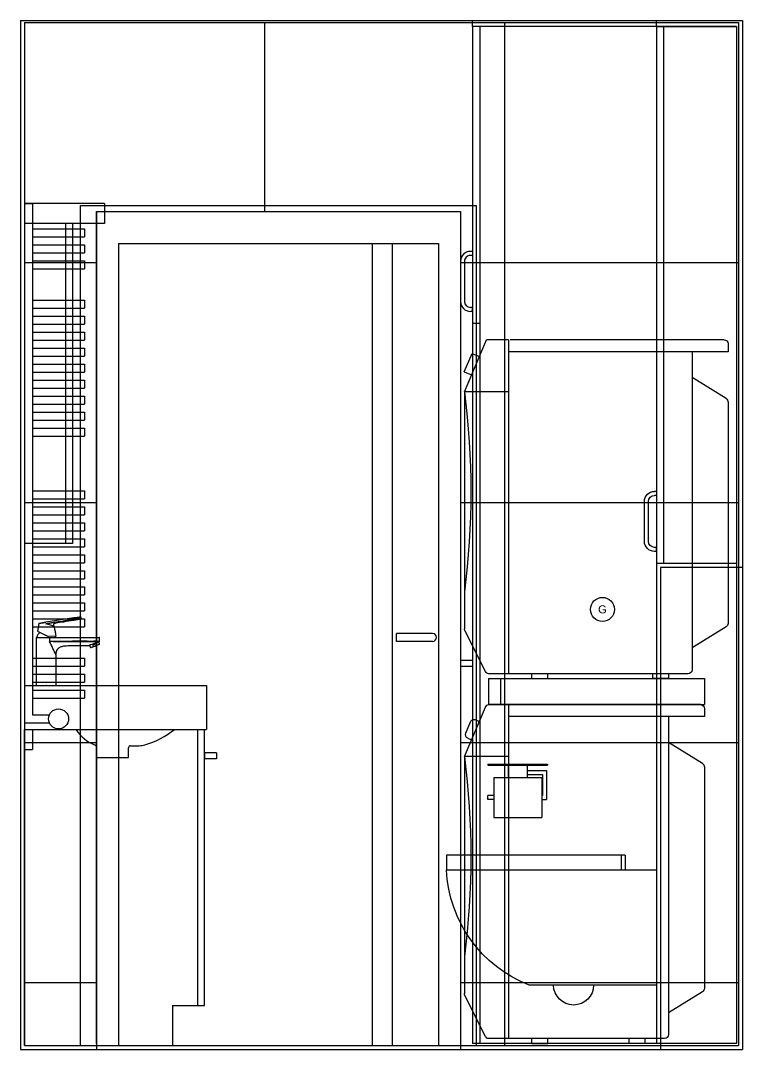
# Model space of a CAD drawing. Header units: millimetres. Extents: x 976 to 9349, y -1578 to 2211.
# Drawn here: x 6529.1 to 6709.6, y 455.7 to 712.9 of the extents above; entities that cross this region are included whole.
import ezdxf

# ---------------------------------------------------------------- set-up
doc = ezdxf.new("R2010")
doc.units = ezdxf.units.MM
for name, color, linetype in [('Drzwi', 34, 'Continuous'), ('Grzejniki', 12, 'Continuous'), ('Meble', 42, 'Continuous'), ('Płytki', 254, 'Continuous'), ('Urządzenia', 183, 'Continuous'), ('Usunięte', 10, 'Continuous'), ('Wbudowane', 175, 'Continuous'), ('Ściany', 7, 'Continuous')]:
    doc.layers.add(name, color=color, linetype=linetype)

# ---------------------------------------------------------------- blocks, each defined once
blk = doc.blocks.new('Z$W@#22704')
blk.add_circle((3, 3), 3)
at = {"insert": (3, 3), "char_height": 2, "width": 3.9163, "attachment_point": 5}
blk.add_mtext('{\\fArial|b0|i0|c238|p0;G}', dxfattribs=at)
blk = doc.blocks.new('Z$W@#14310')
for p, q in [((0, 257.2), (180.5, 257.2)), ((0, 257.2), (0, 0)), ((180.5, 257.2), (180.5, 0)), ((19, 209.5), (19, 0)), ((19, 209.5), (110, 209.5)), ((110, 209.5), (110, 0)), ((0, 0), (180.5, 0))]:
    blk.add_line(p, q)
blk = doc.blocks.new('Z$W@#22758')
for p, q in [((0, 131.37), (0, 1.5)), ((0, 131.37), (2, 131.37)), ((2, 131.37), (2, 3.5)), ((2, 125), (15, 125)), ((15, 125), (15, 123)), ((2, 123), (15, 123)), ((2, 121), (15, 121)), ((15, 121), (15, 119)), ((2, 119), (15, 119)), ((2, 117), (15, 117)), ((15, 117), (15, 115)), ((2, 115), (15, 115)), ((2, 115), (15, 115)), ((2, 107.17), (15, 107.17)), ((15, 107.17), (15, 105.17)), ((2, 105.17), (15, 105.17)), ((2, 103.17), (15, 103.17)), ((15, 103.17), (15, 101.17)), ((2, 101.17), (15, 101.17)), ((2, 99.17), (15, 99.17)), ((15, 99.17), (15, 97.17)), ((2, 97.17), (15, 97.17)), ((2, 97.17), (15, 97.17)), ((2, 95.17), (15, 95.17)), ((15, 95.17), (15, 93.17)), ((2, 93.17), (15, 93.17)), ((2, 91.17), (15, 91.17)), ((15, 91.17), (15, 89.17)), ((2, 89.17), (15, 89.17)), ((2, 89.17), (15, 89.17)), ((2, 87.17), (15, 87.17)), ((2, 85.17), (15, 85.17)), ((15, 87.17), (15, 85.17)), ((2, 83.17), (15, 83.17)), ((15, 83.17), (15, 81.17)), ((2, 81.17), (15, 81.17)), ((2, 81.17), (15, 81.17)), ((2, 79.17), (15, 79.17)), ((2, 77.17), (15, 77.17)), ((15, 79.17), (15, 77.17)), ((2, 75.17), (15, 75.17)), ((15, 75.17), (15, 73.17)), ((2, 73.17), (15, 73.17)), ((2, 59.5), (15, 59.5)), ((15, 59.5), (15, 57.5)), ((2, 57.5), (15, 57.5)), ((2, 55.5), (15, 55.5)), ((15, 55.5), (15, 53.5)), ((2, 53.5), (15, 53.5)), ((2, 51.5), (15, 51.5)), ((2, 51.5), (15, 51.5)), ((15, 51.5), (15, 49.5)), ((2, 49.5), (15, 49.5)), ((2, 47.5), (15, 47.5)), ((15, 47.5), (15, 45.5)), ((2, 45.5), (15, 45.5)), ((2, 43.5), (15, 43.5)), ((2, 43.5), (15, 43.5)), ((2, 41.5), (15, 41.5)), ((15, 43.5), (15, 41.5)), ((2, 39.5), (15, 39.5)), ((15, 39.5), (15, 37.5)), ((2, 37.5), (15, 37.5)), ((2, 35.5), (15, 35.5)), ((2, 35.5), (15, 35.5)), ((2, 33.5), (15, 33.5)), ((15, 35.5), (15, 33.5)), ((2, 31.5), (15, 31.5)), ((15, 31.5), (15, 29.5)), ((2, 29.5), (15, 29.5)), ((2, 27.5), (15, 27.5)), ((15, 27.5), (15, 25.5)), ((2, 25.5), (15, 25.5)), ((2, 17.68), (15, 17.68)), ((2, 17.68), (15, 17.68)), ((2, 15.68), (15, 15.68)), ((15, 17.68), (15, 15.68)), ((2, 13.68), (15, 13.68)), ((15, 13.68), (15, 11.68)), ((2, 11.68), (15, 11.68)), ((2, 9.68), (15, 9.68)), ((15, 9.68), (15, 7.68)), ((2, 7.68), (15, 7.68)), ((2, 3.5), (6.21, 3.5)), ((0, 1.5), (6.21, 1.5))]:
    blk.add_line(p, q)
blk.add_circle((8.5, 2.5), 2.5)
blk = doc.blocks.new('Z$W@#8480')
for p, q in [((0, 18), (45.5, 18)), ((0, 18), (0, 2)), ((45.5, 18), (45.5, 7)), ((0, 7), (45.5, 7)), ((2, 7), (2, 2)), ((18, 0), (18, 2.59)), ((26.5, 2.93), (28.69, 2.93)), ((0, 2), (2, 2)), ((18, 0), (26, 0)), ((26, 0), (26, 2.43))]:
    blk.add_line(p, q)
for centre, radius, start, end in [((21.83, 13.07), 10.85, 214.0519, 247.561), ((24.2, 23.25), 20.97, 286.3325, 309.1944), ((17.5, 2.59), 0.5, 0, 67.561), ((26.5, 2.43), 0.5, 90, 180), ((28.69, 7.93), 5, 270, 286.3325)]:
    blk.add_arc(centre, radius, start, end)
blk = doc.blocks.new('Z$W@#7164')
for p, q in [((0, 79), (43.2, 79)), ((0, 0), (0, 79)), ((43.2, 79), (43.2, 10)), ((43.2, 79), (45, 79)), ((45, 10), (45, 79)), ((48, 73.17), (45, 73.17)), ((45, 73.17), (45, 71.67)), ((48, 73.17), (48, 71.67)), ((48, 71.67), (45, 71.67)), ((37, 10), (45, 10)), ((37, 10), (37, 0)), ((0, 0), (37, 0))]:
    blk.add_line(p, q)
blk = doc.blocks.new('Z$W@#12043')
for p, q in [((0, 85), (20, 85)), ((0, 85), (0, 80)), ((20, 85), (20, 0)), ((0, 80), (20, 80)), ((8, 80), (8, 0)), ((9.8, 80), (9.8, 0)), ((8, 0), (20, 0))]:
    blk.add_line(p, q)
blk = doc.blocks.new('Z$W@#9010')
for p, q in [((3, 1.5), (0, 1.5)), ((0, 1.5), (0, 0)), ((3, 0), (0, 0)), ((3, 1.5), (3, 0))]:
    blk.add_line(p, q)
blk = doc.blocks.new('Z$W@#4757')
for p, q in [((0, 3), (0, 2.5)), ((0, 3), (1, 3)), ((1, 3), (1, 2.5)), ((1, 3), (14, 3)), ((15, 3), (14, 3)), ((14, 3), (14, 2.5)), ((15, 3), (15, 2.5)), ((2.5, 1), (12.5, 1)), ((2.5, 0), (12.5, 0))]:
    blk.add_line(p, q)
for centre, radius, start, end in [((2.5, 2.5), 2.5, 180, 270), ((2.5, 2.5), 1.5, 180, 270), ((12.5, 2.5), 1.5, 270, 0), ((12.5, 2.5), 2.5, 270, 0)]:
    blk.add_arc(centre, radius, start, end)
blk = doc.blocks.new('Z$W@#24041')
for p, q in [((3, 254.2), (3, 0)), ((69, 254.2), (3, 254.2)), ((4.8, 254.2), (4.8, 0)), ((69, 254.2), (69, 0)), ((4.8, 180), (3, 180)), ((69, 0), (3, 0))]:
    blk.add_line(p, q)
at = {"rotation": -90.00000000000001}
blk.add_blockref('Z$W@#4757', (0, 198), dxfattribs=at)
blk.add_blockref('Z$W@#9010', (0, 94.25))
blk = doc.blocks.new('Z$W@#27982')
for p, q in [((0, 3), (0, 2.5)), ((0, 3), (1, 3)), ((1, 3), (1, 2.5)), ((15, 3), (14, 3)), ((14, 3), (14, 2.5)), ((15, 3), (15, 2.5)), ((2.5, 1), (12.5, 1)), ((2.5, 0), (12.5, 0))]:
    blk.add_line(p, q)
for centre, radius, start, end in [((2.5, 2.5), 2.5, 180, 270), ((2.5, 2.5), 1.5, 180, 270), ((12.5, 2.5), 1.5, 270, 0), ((12.5, 2.5), 2.5, 270, 0)]:
    blk.add_arc(centre, radius, start, end)
blk = doc.blocks.new('Z$W@#24423')
for p, q in [((0, 134.2), (0, 0)), ((20, 134.2), (0, 134.2)), ((18.2, 134.2), (18.2, 0)), ((20, 134.2), (20, 0)), ((0, 0), (20, 0))]:
    blk.add_line(p, q)
at = {"rotation": 90}
blk.add_blockref('Z$W@#27982', (23, 3), dxfattribs=at)
blk = doc.blocks.new('Z$W@#1265')
for p, q in [((0.64, 15.47), (0.31, 13.6)), ((9.42, 16.86), (2.44, 15.82)), ((4.32, 15.69), (4.96, 15.64)), ((11.26, 16.78), (11.22, 17.04)), ((0.32, 13.57), (2.52, 12.47)), ((4.47, 14.83), (2.45, 15.42)), ((4.63, 14.14), (4.47, 14.83)), ((4.66, 14.1), (4.63, 14.11)), ((4.67, 13.82), (4.66, 14.1)), ((5.04, 12.34), (4.82, 13.31)), ((0, 11.95), (0, 0)), ((2.5, 12), (2.6, 12)), ((2.86, 12.3), (2.52, 12.47)), ((5.01, 12.3), (3.1, 12.25)), ((3.34, 12), (13.93, 12)), ((3.36, 11.95), (3.36, 11)), ((13.93, 12), (15.79, 12)), ((15.02, 10.37), (14.15, 10.02)), ((15.13, 10.09), (15.02, 10.37)), ((15.81, 10.36), (15.64, 10.77)), ((15.73, 10.24), (15.8, 10.34)), ((15.84, 11.01), (15.84, 11.95)), ((13.37, 10.02), (13.59, 9.46)), ((13.6, 9.45), (13.73, 9.44)), ((15.72, 10.24), (13.73, 9.44)), ((13.89, 9.5), (13.91, 9.47)), ((15.57, 10.14), (13.91, 9.47)), ((14.15, 10.02), (14.26, 9.73)), ((15.57, 10.14), (15.56, 10.18)), ((5, 0), (5, 7.5)), ((0, 0), (2.5, 0)), ((2.6, 0), (2.5, 0)), ((2.6, 0), (5, 0))]:
    blk.add_line(p, q)
for centre, radius, start, end in [((0.69, 15.46), 0.05, 99.1993, 169.327), ((5.99, -9.36), 25.42, 98.0274, 102.0264), ((12.18, -34.2), 50.57, 98.955, 101.0995), ((-1.22, 47.28), 32.07, 276.5672, 279.9474), ((13.35, -8.06), 25.23, 95.0029, 98.9669), ((8.03, 26.54), 10.32, 277.7642, 288.0363), ((11.17, 17.03), 0.0477, 6.8413, 82.7273), ((11.21, 16.77), 0.05, 278.5666, 9.2949), ((2.5, 11.36), 2.45, 129.2114, 164.8573), ((0.34, 13.6), 0.03, 170.4589, 243.5017), ((7.96, 14.45), 3.35, 185.4741, 200.0681), ((0.05, 11.95), 0.05, 90, 180), ((3.08, 12.75), 0.5, 243.5, 271.5), ((3.71, -691.56), 702.56, 89.95724, 90.02846), ((-67.66, -24.37), 79.34, 23.6825, 26.4738), ((10.85, -1071.31), 1082.33, 89.8369, 90.35007), ((10.61, 4291.4), 4280.41, 269.91465, 270.04441), ((2.5, 11.36), 2.45, 15.1427, 22.4699), ((5.01, 12.33), 0.03, 271.4986, 13.5227), ((14.76, -87.97), 98.99, 89.3737, 90.4787), ((14.72, 198.02), 187.03, 269.7579, 270.3406), ((19.21, -4.7), 15.87, 102.8713, 109.4289), ((14.66, 11.68), 1.36, 318.2195, 329.5764), ((15.79, 11.95), 0.0501, 0.0099, 92.7055), ((15.79, 10.35), 0.015, 322, 22), ((15.79, 11.01), 0.05, 329.9676, 0), ((14.63, 7.92), 2.45, 106.7651, 121.9085), ((13.61, 9.47), 0.015, 202, 262), ((13.73, 9.45), 0.015, 262, 292), ((15.71, 10.25), 0.015, 292, 322)]:
    blk.add_arc(centre, radius, start, end)
blk.add_ellipse((14.82, 9.6), major_axis=(1.11, 0.45), ratio=0.57735, start_param=1.16697, end_param=1.974622)
for points, degree, knots in [([(0.68, 15.51), (0.68, 15.51), (0.69, 15.51), (0.74, 15.52), (0.77, 15.52), (0.86, 15.54), (0.91, 15.55), (1.04, 15.57), (1.11, 15.58), (1.28, 15.6), (1.37, 15.62), (1.55, 15.64), (1.66, 15.66), (1.98, 15.71), (2.2, 15.74), (2.43, 15.77)], 3, [0.5001941, 0.5001941, 0.5001941, 0.5001941, 0.5625, 0.5625, 0.625, 0.625, 0.6875, 0.6875, 0.75, 0.75, 0.8125, 0.8125, 0.875, 0.875, 1, 1, 1, 1]), ([(4.31, 15.75), (4.63, 15.8), (4.95, 15.84), (5.27, 15.89), (5.96, 15.99), (6.65, 16.1), (7.34, 16.2), (8.03, 16.3), (8.72, 16.41), (9.41, 16.51)], 3, [0, 0, 0, 0, 0.187157, 0.187157, 0.187157, 0.593578, 0.593578, 0.593578, 1, 1, 1, 1]), ([(9.42, 16.45), (8.8, 16.36), (8.18, 16.27), (7.55, 16.17), (7.01, 16.09), (6.48, 16.01), (5.94, 15.93), (5.4, 15.85), (4.86, 15.77), (4.32, 15.69)], 3, [0, 0, 0, 0, 0.366538, 0.366538, 0.366538, 0.683269, 0.683269, 0.683269, 1, 1, 1, 1]), ([(9.42, 16.82), (9.54, 16.83), (9.65, 16.85), (9.87, 16.89), (9.98, 16.9), (10.19, 16.94), (10.29, 16.95), (10.48, 16.98), (10.57, 16.99), (10.81, 17.03), (10.94, 17.05), (11.12, 17.07), (11.16, 17.08), (11.16, 17.08), (11.16, 17.08), (11.16, 17.08)], 3, [0, 0, 0, 0, 0.0625, 0.0625, 0.125, 0.125, 0.1875, 0.1875, 0.25, 0.25, 0.375, 0.375, 0.5, 0.5, 0.5012038, 0.5012038, 0.5012038, 0.5012038]), ([(9.42, 16.51), (9.66, 16.55), (9.9, 16.58), (10.24, 16.63), (10.34, 16.64), (10.54, 16.67), (10.64, 16.69), (10.89, 16.73), (11.03, 16.75), (11.21, 16.77), (11.26, 16.78), (11.26, 16.78), (11.26, 16.78), (11.26, 16.78)], 3, [0, 0, 0, 0, 0.125, 0.125, 0.1875, 0.1875, 0.25, 0.25, 0.375, 0.375, 0.5, 0.5, 0.5002542, 0.5002542, 0.5002542, 0.5002542]), ([(11.22, 16.72), (11.22, 16.72), (11.21, 16.72), (11.17, 16.72), (11.13, 16.71), (11.04, 16.7), (10.99, 16.69), (10.86, 16.67), (10.78, 16.66), (10.62, 16.63), (10.53, 16.62), (10.33, 16.59), (10.23, 16.57), (10.01, 16.54), (9.9, 16.52), (9.67, 16.49), (9.55, 16.47), (9.43, 16.46)], 3, [0.5015228, 0.5015228, 0.5015228, 0.5015228, 0.5625, 0.5625, 0.625, 0.625, 0.6875, 0.6875, 0.75, 0.75, 0.8125, 0.8125, 0.875, 0.875, 0.9375, 0.9375, 1, 1, 1, 1]), ([(0.05, 12), (0.05, 12), (0.32, 12), (0.99, 12), (1.27, 12), (1.86, 12), (2.18, 12), (2.5, 12)], 3, [0, 0, 0, 0, 0.5, 0.5, 0.75, 0.75, 1, 1, 1, 1]), ([(2.6, 12), (2.7, 12), (2.79, 12), (2.88, 12), (2.98, 12), (3.16, 12), (3.34, 12)], 2, [0, 0, 0, 0.25, 0.25, 0.5, 0.5, 1, 1, 1]), ([(5, 7.5), (5, 8.24), (5, 8.93), (5.53, 9.6), (6.28, 10), (6.86, 10), (11.93, 10), (12.16, 10), (12.4, 10), (12.63, 10), (12.87, 10), (13.11, 10), (13.34, 10)], 6, [0, 0, 0, 0, 0, 0, 0, 0.955608, 0.955608, 0.955608, 0.955608, 0.955608, 0.955608, 1, 1, 1, 1, 1, 1, 1]), ([(14.26, 9.73), (14.26, 9.73), (14.27, 9.73), (14.27, 9.73), (14.27, 9.73), (14.28, 9.73), (14.28, 9.73), (14.29, 9.73)], 3, [0, 0, 0, 0, 0.25, 0.25, 0.5, 0.5, 1, 1, 1, 1]), ([(14.29, 9.73), (14.36, 9.74), (14.44, 9.76), (14.58, 9.8), (14.65, 9.82), (14.79, 9.88), (14.86, 9.91), (14.99, 9.98), (15.06, 10.02), (15.12, 10.07)], 3, [0, 0, 0, 0, 0.25, 0.25, 0.5, 0.5, 0.75, 0.75, 1, 1, 1, 1]), ([(15.12, 10.07), (15.12, 10.07), (15.13, 10.07), (15.13, 10.08), (15.13, 10.08), (15.13, 10.08), (15.13, 10.08), (15.13, 10.09)], 3, [0, 0, 0, 0, 0.5, 0.5, 0.75, 0.75, 1, 1, 1, 1])]:
    blk.add_open_spline(points, degree=degree, knots=knots)
for points, degree in [([(4.47, 14.83), (4.41, 15.09), (4.36, 15.33), (4.54, 15.58), (4.78, 15.62), (4.96, 15.64)], 5), ([(4.96, 15.64), (6.06, 15.81), (7.55, 16.03), (9.42, 16.31)], 3)]:
    blk.add_open_spline(points, degree=degree)
blk = doc.blocks.new('Z$W@#25658')
for p, q in [((7.8, 37.42), (52.5, 37.42)), ((7.8, 37.42), (7.8, 33.72)), ((8.8, 37.42), (8.8, 33.72)), ((52.5, 37.42), (52.5, 33.72)), ((0, 33.72), (52.5, 33.72)), ((0, 33.72), (0, 5)), ((0, 5), (31.84, 5))]:
    blk.add_line(p, q)
for centre, radius, start, end in [((20.07, 35.26), 32.47, 291.2612, 357.2869), ((20.72, 5), 5, 180, 0)]:
    blk.add_arc(centre, radius, start, end)
blk = doc.blocks.new('Z$W@#6304')
for p, q in [((0, 13.37), (0, 13.07)), ((0, 13.37), (15, 13.37)), ((0, 13.07), (15, 13.07)), ((5.1, 13.07), (5.1, 10)), ((9.9, 13.07), (9.9, 10)), ((15, 13.37), (15, 13.07)), ((9.9, 11.77), (14.72, 11.77)), ((9.9, 10.77), (13.72, 10.77)), ((13.72, 10.77), (13.72, 5.5)), ((14.72, 11.77), (14.72, 4.5)), ((1.5, 10), (13.5, 10)), ((1.5, 10), (1.5, 0)), ((13.5, 10), (13.5, 0)), ((1.5, 5.5), (0.08, 5.5)), ((0.08, 4.5), (0.08, 5.5)), ((13.5, 5.5), (13.72, 5.5)), ((1.5, 4.5), (0.08, 4.5)), ((13.5, 4.5), (14.72, 4.5)), ((1.5, 0), (13.5, 0))]:
    blk.add_line(p, q)
blk = doc.blocks.new('Z$W@#14436')
for p, q in [((0, 83.7), (0, 81.7)), ((1, 84.7), (49, 84.7)), ((49, 84.7), (49, 1.2)), ((49, 84.7), (53.84, 84.7)), ((60, 71.7), (54.76, 84.09)), ((0, 81.7), (49, 81.7)), ((9, 81.7), (9, 2.2)), ((57.2, 80.89), (56.28, 80.5)), ((59.68, 77.6), (58.51, 80.36)), ((0.48, 69.99), (9, 75.24)), ((59.15, 76.29), (58.22, 75.9)), ((49, 71.7), (60, 71.7)), ((60, 71.7), (60, 12.44)), ((0, 69.14), (0, 13.76)), ((0.48, 12.91), (9, 7.66)), ((54.78, 1.75), (59.89, 11.99)), ((10, 1.2), (49, 1.2)), ((14.84, 0), (14.84, 1.2)), ((14.84, 0), (18.84, 0)), ((18.84, 0), (18.84, 1.2)), ((39.16, 0), (39.16, 1.2)), ((43.16, 0), (39.16, 0)), ((43.16, 0), (43.16, 1.2)), ((49, 1.2), (53.88, 1.2))]:
    blk.add_line(p, q)
for centre, radius, start, end in [((1, 83.7), 1, 90, 180), ((53.84, 83.7), 1, 22.9321, 90), ((57.59, 79.97), 1, 22.9321, 112.9321), ((58.76, 77.21), 1, 292.9321, 22.9321), ((1, 69.14), 1, 121.6089, 180), ((256.37, 46.7), 197.95, 172.7446, 187.2554), ((1, 13.76), 1, 180, 238.3911), ((59, 12.44), 1, 333.4349, 0), ((10, 2.2), 1, 180, 270), ((53.88, 2.2), 1, 270, 333.4349)]:
    blk.add_arc(centre, radius, start, end)
blk = doc.blocks.new('Z$W@#29773')
for p, q in [((0, 6.5), (54, 6.5)), ((0, 6.5), (0, 0)), ((3, 6.5), (3, 0)), ((54, 6.5), (54, 0)), ((0, 0), (54, 0))]:
    blk.add_line(p, q)
blk = doc.blocks.new('Z$W@#17445')
for p, q in [((0, 83.7), (0, 81.7)), ((1, 84.7), (54.5, 84.7)), ((54.9, 84.7), (54.9, 1.2)), ((54.9, 84.7), (60.4, 84.7)), ((65.9, 71.7), (60.4, 84.7)), ((0, 81.7), (54.9, 81.7)), ((9, 81.7), (9, 2.2)), ((64.02, 81.28), (62.18, 80.5)), ((65.97, 76.68), (64.02, 81.28)), ((0.48, 69.99), (9, 75.24)), ((65.97, 76.68), (64.12, 75.9)), ((54.9, 71.7), (65.9, 71.7)), ((65.9, 71.7), (65.9, 12.44)), ((0, 69.14), (0, 13.76)), ((0.48, 12.91), (9, 7.66)), ((60.68, 1.75), (65.79, 11.99)), ((10, 1.2), (54.9, 1.2)), ((14.84, 0), (14.84, 1.2)), ((14.84, 0), (18.84, 0)), ((18.84, 0), (18.84, 1.2)), ((45.06, 0), (45.06, 1.2)), ((49.06, 0), (45.06, 0)), ((49.06, 0), (49.06, 1.2)), ((54.9, 1.2), (59.78, 1.2))]:
    blk.add_line(p, q)
for centre, radius, start, end in [((1, 83.7), 1, 90, 180), ((1, 69.14), 1, 121.6089, 180), ((262.27, 46.7), 197.95, 172.7446, 187.2554), ((1, 13.76), 1, 180, 238.3911), ((64.9, 12.44), 1, 333.4349, 0), ((64.9, 12.44), 1, 333.4349, 0), ((10, 2.2), 1, 180, 270), ((59.78, 2.2), 1, 270, 333.4349)]:
    blk.add_arc(centre, radius, start, end)
blk = doc.blocks.new('Z$W@#29734')
for p, q in [((0, 0), (0, 210)), ((0, 210), (99, 210)), ((99, 0), (99, 210)), ((9.5, 200.5), (9.5, 0)), ((9.5, 200.5), (89.5, 200.5)), ((73, 0), (73, 200.5)), ((78, 0), (78, 200.5)), ((89.5, 200.5), (89.5, 0)), ((79, 101), (79, 103)), ((88, 103), (79, 103)), ((88, 101), (79, 101)), ((0, 0), (99, 0))]:
    blk.add_line(p, q)
blk.add_arc((88, 102), 1, 270, 90)

msp = doc.modelspace()

# ---------------------------------------------------------------- linework, layer by layer
at = {"layer": 'Meble'}
for p, q in [((6642.095, 711.443), (6642.095, 712.943)), ((6688.095, 711.443), (6688.095, 712.943))]:
    msp.add_line(p, q, dxfattribs=at)
at = {"layer": 'Płytki'}
for p, q in [((6530.595, 712.943), (6708.095, 712.943)), ((6530.095, 712.443), (6708.595, 712.443)), ((6530.095, 712.443), (6530.095, 456.743)), ((6590.095, 712.443), (6590.095, 665.243)), ((6650.095, 712.443), (6650.095, 456.743)), ((6708.595, 712.443), (6708.595, 456.743)), ((6548.095, 457.243), (6548.095, 665.243)), ((6548.095, 665.243), (6639.095, 665.243)), ((6639.095, 665.243), (6639.095, 457.243)), ((6530.095, 652.443), (6548.095, 652.443)), ((6639.095, 652.443), (6708.595, 652.443)), ((6530.095, 592.443), (6548.095, 592.443)), ((6639.095, 592.443), (6708.595, 592.443)), ((6688.095, 577.243), (6688.095, 457.243)), ((6708.095, 577.243), (6688.095, 577.243)), ((6530.095, 532.443), (6548.095, 532.443)), ((6639.095, 532.443), (6708.595, 532.443)), ((6530.095, 472.443), (6548.095, 472.443)), ((6639.095, 472.443), (6708.595, 472.443)), ((6530.095, 456.743), (6708.595, 456.743))]:
    msp.add_line(p, q, dxfattribs=at)
at = {"layer": 'Ściany'}
for p, q in [((6709.595, 576.243), (6689.095, 576.243)), ((6689.095, 576.243), (6689.095, 455.743))]:
    msp.add_line(p, q, dxfattribs=at)

# ---------------------------------------------------------------- block references
at = {"layer": 'Drzwi'}
msp.add_blockref('Z$W@#29734', (6544.095, 456.743), dxfattribs=at)
at = {"layer": 'Grzejniki'}
msp.add_blockref('Z$W@#22758', (6530.095, 535.873), dxfattribs=at)
at = {"layer": 'Meble'}
for name, p in [('Z$W@#24041', (6639.095, 457.243)), ('Z$W@#7164', (6530.095, 456.743))]:
    msp.add_blockref(name, p, dxfattribs=at)
at = {"layer": 'Meble', "xscale": -1}
for name, p in [('Z$W@#24423', (6708.095, 577.243)), ('Z$W@#12043', (6550.095, 582.243))]:
    msp.add_blockref(name, p, dxfattribs=at)
at = {"layer": 'Urządzenia', "xscale": -1}
for name, p in [('Z$W@#17445', (6705.995, 548.443)), ('Z$W@#14436', (6700.095, 457.243))]:
    msp.add_blockref(name, p, dxfattribs=at)
at = {"layer": 'Urządzenia'}
msp.add_blockref('Z$W@#29773', (6646.095, 541.943), dxfattribs=at)
at = {"layer": 'Usunięte'}
msp.add_blockref('Z$W@#22704', (6671.595, 562.743), dxfattribs=at)
at = {"layer": 'Wbudowane'}
for name, p in [('Z$W@#1265', (6532.995, 546.743)), ('Z$W@#8480', (6530.095, 528.743)), ('Z$W@#6304', (6645.895, 513.698))]:
    msp.add_blockref(name, p, dxfattribs=at)
at = {"layer": 'Wbudowane', "xscale": -0.9999999999999996}
msp.add_blockref('Z$W@#25658', (6688.095, 466.843), dxfattribs=at)
at = {"layer": 'Ściany'}
msp.add_blockref('Z$W@#14310', (6529.095, 455.743), dxfattribs=at)

doc.saveas('drawing.dxf')
